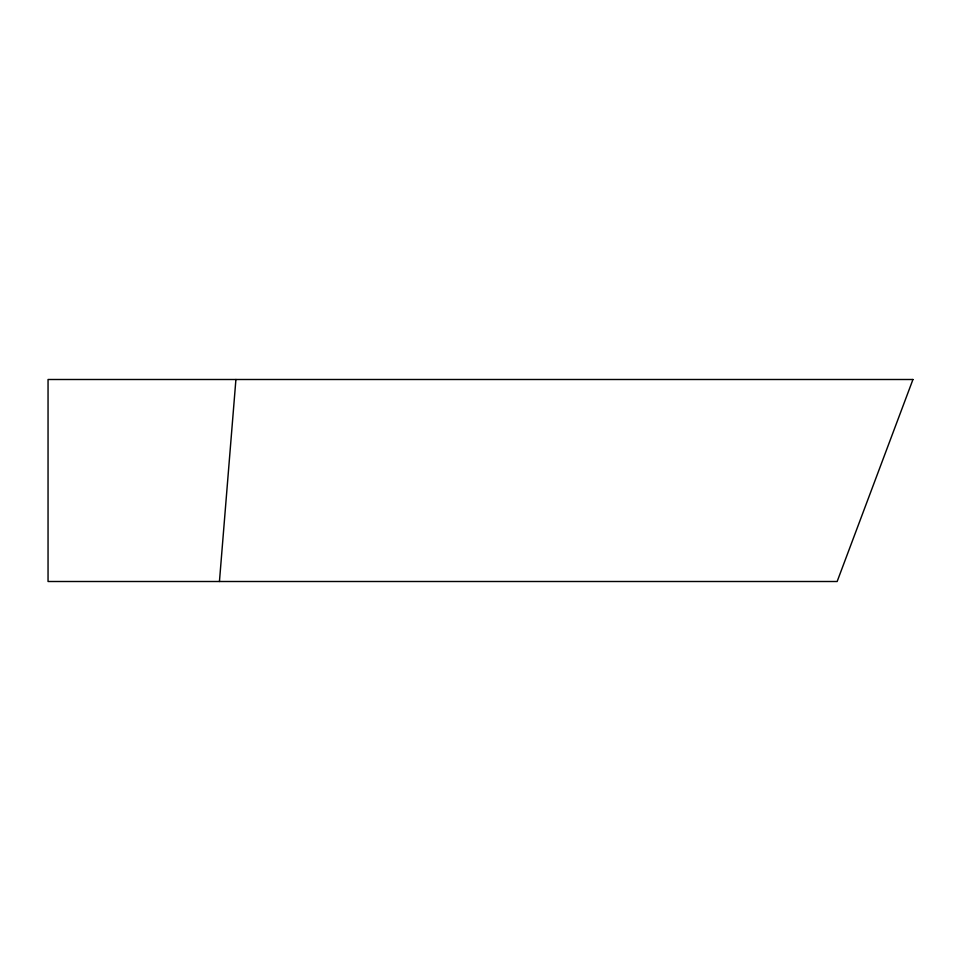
<?xml version="1.0" encoding="UTF-8"?>
<svg xmlns="http://www.w3.org/2000/svg" width="961" height="961" viewBox="0 0 961 961"><rect width="100%" height="100%" fill="white"/><g stroke="black" fill="none" stroke-linecap="round" stroke-linejoin="round"><path stroke-width="1.44" d="M219.444 581.501L235.913 379.499M912.95 379.499L837.151 581.501L48.05 581.501L48.05 379.499L912.95 379.499"/></g></svg>
